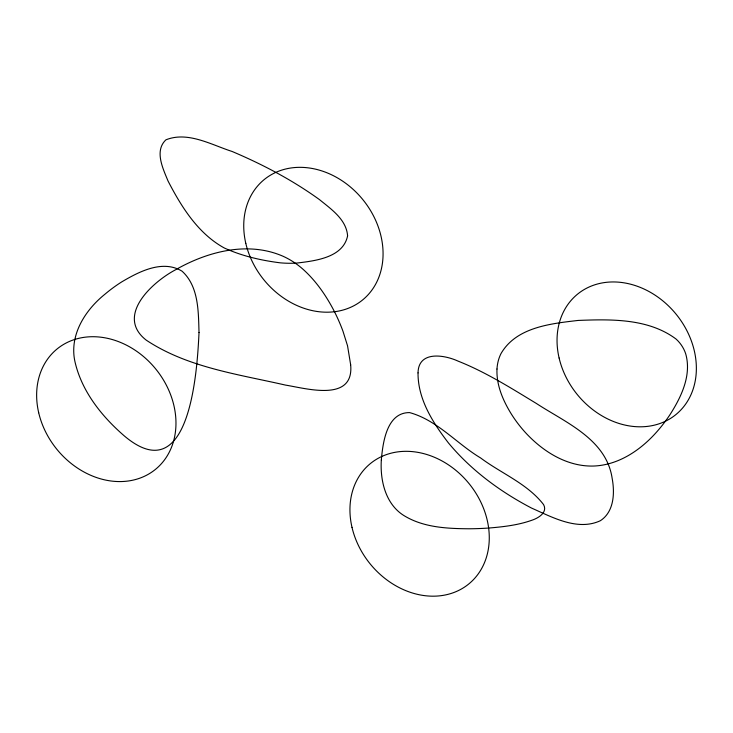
<?xml version="1.0" encoding="UTF-8"?>
<svg xmlns="http://www.w3.org/2000/svg" width="733" height="733" viewBox="0 0 733 733"><rect width="100%" height="100%" fill="white"/><g stroke="black" fill="none" stroke-linecap="round" stroke-linejoin="round"><path stroke-width="1.1" d="M496.983 369.02C496.305 384.669 502.636 399.65 510.58 412.807A107.146 87.777 50.7 0 0 525.259 432.369C542.732 451.464 567.14 466.93 593.867 466.032C619.156 464.988 641.412 449.558 657.538 430.986A225.911 185.064 50.7 0 0 670.008 414.621C681.305 396.938 691.787 375.195 685.703 353.828A28.651 23.474 50.7 0 0 676.073 339.058C648.421 318.342 611.065 319.139 578.099 320.44C550.694 323.647 516.206 327.165 500.969 353.654A48.662 39.866 50.7 0 0 496.983 369.02M350.667 364.851C354.167 402.509 306.55 388.481 285.439 385.082C238.115 374.224 187.382 367.508 146.179 340.103C115.044 315.685 152.666 281.793 175.645 269.735C207.512 251.511 248.02 240.891 283.112 256.284A69.662 57.064 50.7 0 1 302.399 268.718C315.053 279.85 324.893 293.805 332.846 308.575A156.963 128.577 50.7 0 1 342.998 331.298L347.543 345.811L350.667 364.851M418.03 372.905C417.81 399.201 432.919 422.804 448.422 442.915C471.09 470.22 500.199 491.696 531.535 508.07C552.398 517.26 577.567 531.297 600.364 520.714C614.135 511.771 614.859 493.025 612.165 478.429C606.347 439.149 565.757 422.684 536.4 403.48C511.057 388.105 485.805 372.107 458.143 361.149C444.335 354.79 418.378 350.484 418.03 372.905M381.325 460.003C379.987 481.013 385.778 505.312 405.386 516.444C424.517 527.568 447.414 528.612 469.001 528.777A369.918 303.031 50.7 0 0 490.047 527.934C504.167 526.734 518.442 525.03 531.865 520.247C538.187 518.176 547.89 512.559 543.593 504.616C527.43 483.679 501.409 473.509 480.601 457.942C456.595 443.602 437.18 420.119 409.6 412.597C386.703 412.413 382.873 442.521 381.325 460.003M199.019 332.553C197.223 370.44 190.094 491.577 124.262 435.878C101.612 416.271 81.51 391.083 74.876 361.296C69.214 335.054 85.193 310.05 104.938 294.217A223.812 183.342 50.7 0 1 121.669 281.93C139.05 271.659 162.579 259.326 182.068 271.192C198.817 286.429 198.377 311.635 199.019 332.553M347.598 235.87C343.071 257.714 315.245 260.838 296.773 263.074A130.41 106.826 50.7 0 1 280.281 262.835C261.14 260.426 241.927 256.019 224.325 248.001C198.066 233.607 181.39 206.853 168.022 180.969C163.028 168.709 154.177 150.833 165.915 139.829C187.795 131.033 211.37 144.813 232.095 151.465C262.799 164.467 292.54 180.126 319.588 199.697C331.179 209.162 346.443 219.534 347.598 235.87M559.105 357.997A77.744 63.689 50.7 0 0 675.084 415.226A77.744 63.689 50.7 0 0 645.91 289.92A77.744 63.689 50.7 0 0 559.105 357.997M352.005 527.366A77.744 63.689 50.7 0 0 467.984 584.604A77.744 63.689 50.7 0 0 438.81 459.289A77.744 63.689 50.7 0 0 352.005 527.366M38.702 412.761A77.744 63.689 50.7 0 0 154.69 469.99A77.744 63.689 50.7 0 0 125.508 344.684A77.744 63.689 50.7 0 0 38.702 412.761M245.802 243.383A77.744 63.689 50.7 0 0 361.79 300.612A77.744 63.689 50.7 0 0 332.608 175.306A77.744 63.689 50.7 0 0 245.802 243.383"/></g></svg>
